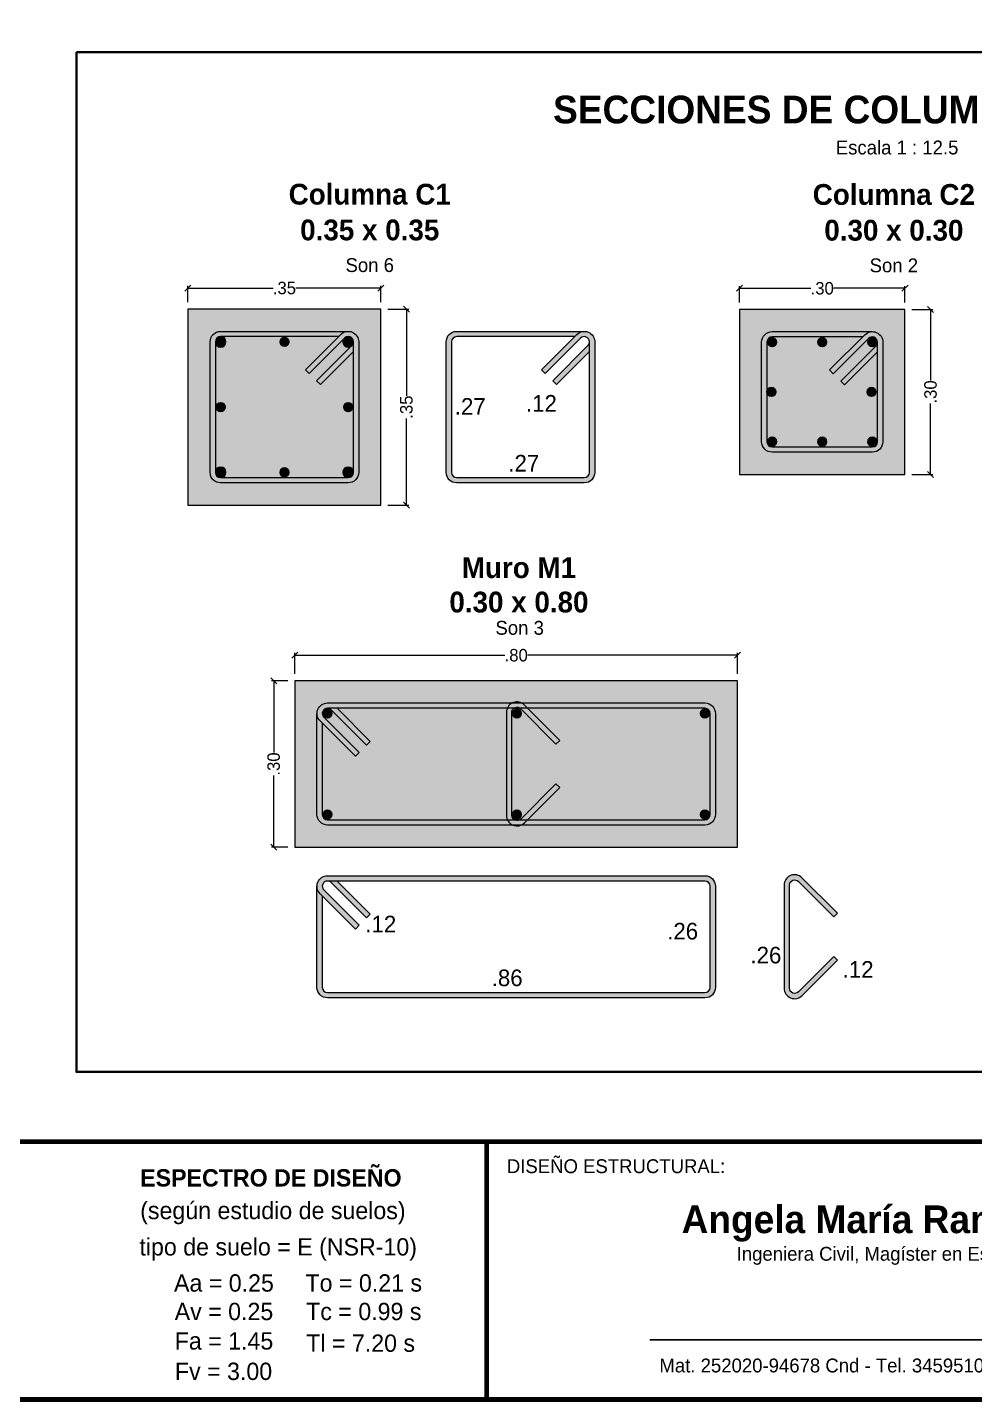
# Model space of a CAD drawing. Header units: metres. Extents: x 187 to 346, y 195 to 238.
# Drawn here: x 270.65 to 280.89, y 194.8 to 209.65 of the extents above; entities that cross this region are included whole.
import ezdxf
from ezdxf.enums import TextEntityAlignment as Align

# ---------------------------------------------------------------- set-up
doc = ezdxf.new("R2010")
doc.units = ezdxf.units.M
doc.layers.add('Achu-Sombra 1', color=253, linetype='Continuous', lineweight=13, true_color=0x9c9c9c)
doc.layers.add('Achu-Sombra 3', color=9, linetype='Continuous', lineweight=13, true_color=0xc9c9c9)
for name, color, linetype, lineweight in [('Cotas', 32, 'Continuous', 25), ('Secciones 3', 144, 'Continuous', 13), ('Tex-Cuadros', 24, 'Continuous', 35), ('Tex-Tex', 8, 'Continuous', 25), ('Varillas 1', 126, 'Continuous', 20), ('Varillas 4', 233, 'Continuous', 9), ('Varillas Corte', 152, 'Continuous', 25), ('¡Margen', 152, 'Continuous', 80), ('¡Margen-Tex', 7, 'Continuous', 25)]:
    doc.layers.add(name, color=color, linetype=linetype, lineweight=lineweight)
doc.styles.add('Century Gothic', font='GOTHIC.TTF')
doc.styles.add('Century Gothic Gordas', font='GOTHICB.TTF')
doc.styles.add('Cotas', font='GOTHIC.TTF')
doc.dimstyles.new('NINGUNA', dxfattribs={"dimtxt": 0.1125, "dimasz": 0.065, "dimexe": 0.025, "dimexo": 0.075, "dimgap": 0.005, "dimtad": 0, "dimtoh": 1, "dimzin": 4, "dimdsep": 46, "dimtxsty": 'Cotas', "dimblk": 'OBLIQUE', "dimcen": 0, "dimse1": 1, "dimse2": 1, "dimclrd": 256, "dimclre": 256, "dimclrt": 256, "dimadec": 1, "dimazin": 0, "dimtfac": 1.333333333333333, "dimtix": 1, "dimtofl": 0, "dimtmove": 2, "dimatfit": 0, "dimfxl": 1, "dimtolj": 1, "dimtzin": 0, "dimlwd": 9, "dimlwe": 9, "dimarcsym": 0})

# ---------------------------------------------------------------- blocks, each defined once
blk = doc.blocks.new('_Oblique')
at = {"color": 0, "linetype": 'ByBlock', "lineweight": -2}
blk.add_line((-0.5, -0.5), (0.5, 0.5), dxfattribs=at)
blk = doc.blocks.new('*D264')
at = {"layer": 'Cotas', "lineweight": 9, "transparency": 16777216}
for p, q in [((272.383210158166, 206.6724614891465), (272.383210158166, 206.8510585709941)), ((274.4710485643813, 206.6724614891465), (274.4710485643813, 206.8510585709941)), ((272.383210158166, 206.8260585709941), (273.3046582531839, 206.8260585709941)), ((274.4710485643813, 206.8260585709941), (273.5496004693633, 206.8260585709941))]:
    blk.add_line(p, q, dxfattribs=at)
at = {"layer": 'Defpoints', "color": 0, "transparency": 16777216}
for p in [(274.4710485643813, 206.8260585709941), (272.383210158166, 206.5974614891466), (274.4710485643813, 206.5974614891466)]:
    blk.add_point(p, dxfattribs=at)
at = {"layer": 'Cotas', "lineweight": 9, "transparency": 16777216, "xscale": 0.065, "yscale": 0.065, "zscale": 0.065, "rotation": 180}
blk.add_blockref('_Oblique', (272.383210158166, 206.8260585709941), dxfattribs=at)
at = {"layer": 'Cotas', "lineweight": 9, "transparency": 16777216, "xscale": 0.065, "yscale": 0.065, "zscale": 0.065}
blk.add_blockref('_Oblique', (274.4710485643813, 206.8260585709941), dxfattribs=at)
at = {"layer": 'Cotas', "transparency": 16777216, "insert": (273.4271293612736, 206.8260585709941), "char_height": 0.135, "attachment_point": 5, "style": 'Cotas'}
blk.add_mtext('\\A1;.35', dxfattribs=at)
blk = doc.blocks.new('vARILLA CORTE')
blk.add_hatch(color=256).paths.add_polyline_path([(-0.007937499999997, 0, 1), (0.007937499999997, 0, 1)])
blk.add_circle((0, 0), 0.0079375)
blk = doc.blocks.new('*D269')
at = {"layer": 'Cotas', "lineweight": 9, "transparency": 16777216}
for p, q in [((274.5460485643814, 206.5974614891467), (274.7726079491837, 206.5974614891467)), ((274.7476079491837, 206.5974614891467), (274.7476079491837, 205.6600631030623)), ((274.7476079491837, 204.4777225007984), (274.7476079491837, 205.4151208868828)), ((274.5460485643814, 204.4777225007984), (274.7726079491837, 204.4777225007984))]:
    blk.add_line(p, q, dxfattribs=at)
at = {"layer": 'Defpoints', "color": 0, "transparency": 16777216}
for p in [(274.4710485643814, 206.5974614891467), (274.4710485643814, 204.4777225007984), (274.7476079491837, 204.4777225007984)]:
    blk.add_point(p, dxfattribs=at)
at = {"layer": 'Cotas', "lineweight": 9, "transparency": 16777216, "xscale": 0.065, "yscale": 0.065, "zscale": 0.065}
for p, rotation in [((274.7476079491837, 206.5974614891467), 90), ((274.7476079491837, 204.4777225007984), 270)]:
    blk.add_blockref('_Oblique', p, dxfattribs=dict(at, rotation=rotation))
at = {"layer": 'Cotas', "transparency": 16777216, "insert": (274.7476079491837, 205.5375919949724), "char_height": 0.135, "attachment_point": 5, "rotation": 90, "style": 'Cotas'}
blk.add_mtext('\\A1;.35', dxfattribs=at)
blk = doc.blocks.new('*D275')
at = {"layer": 'Cotas', "lineweight": 9, "transparency": 16777216}
for p, q in [((278.3509316281688, 206.6694391734688), (278.3509316281688, 206.8480362553164)), ((280.1419857958345, 206.6694391734688), (280.1419857958345, 206.8480362553164)), ((278.3509316281688, 206.8230362553163), (279.1228863122736, 206.8230362553163)), ((280.1419857958345, 206.8230362553163), (279.3700311117297, 206.8230362553163))]:
    blk.add_line(p, q, dxfattribs=at)
at = {"layer": 'Defpoints', "color": 0, "transparency": 16777216}
for p in [(280.1419857958345, 206.8230362553163), (278.3509316281688, 206.5944391734688), (280.1419857958345, 206.5944391734688)]:
    blk.add_point(p, dxfattribs=at)
at = {"layer": 'Cotas', "lineweight": 9, "transparency": 16777216, "xscale": 0.065, "yscale": 0.065, "zscale": 0.065, "rotation": 180}
blk.add_blockref('_Oblique', (278.3509316281688, 206.8230362553163), dxfattribs=at)
at = {"layer": 'Cotas', "lineweight": 9, "transparency": 16777216, "xscale": 0.065, "yscale": 0.065, "zscale": 0.065}
blk.add_blockref('_Oblique', (280.1419857958345, 206.8230362553163), dxfattribs=at)
at = {"layer": 'Cotas', "transparency": 16777216, "insert": (279.2464587120016, 206.8230362553163), "char_height": 0.135, "attachment_point": 5, "style": 'Cotas'}
blk.add_mtext('\\A1;.30', dxfattribs=at)
blk = doc.blocks.new('*D276')
at = {"layer": 'Cotas', "lineweight": 9, "transparency": 16777216}
for p, q in [((280.2169857958346, 206.5944391734689), (280.4435451806369, 206.5944391734689)), ((280.418545180637, 206.5944391734689), (280.418545180637, 205.8255691696406)), ((280.418545180637, 204.8095543663562), (280.418545180637, 205.5784243701844)), ((280.2169857958346, 204.8095543663562), (280.4435451806369, 204.8095543663562))]:
    blk.add_line(p, q, dxfattribs=at)
at = {"layer": 'Defpoints', "color": 0, "transparency": 16777216}
for p in [(280.1419857958346, 206.5944391734689), (280.1419857958346, 204.8095543663562), (280.418545180637, 204.8095543663562)]:
    blk.add_point(p, dxfattribs=at)
at = {"layer": 'Cotas', "lineweight": 9, "transparency": 16777216, "xscale": 0.065, "yscale": 0.065, "zscale": 0.065}
for p, rotation in [((280.418545180637, 206.5944391734689), 90), ((280.418545180637, 204.8095543663562), 270)]:
    blk.add_blockref('_Oblique', p, dxfattribs=dict(at, rotation=rotation))
at = {"layer": 'Cotas', "transparency": 16777216, "insert": (280.418545180637, 205.7019967699124), "char_height": 0.135, "attachment_point": 5, "rotation": 90, "style": 'Cotas'}
blk.add_mtext('\\A1;.30', dxfattribs=at)
blk = doc.blocks.new('hierro 6')
at = {"const_width": 0.0087499999999926}
blk.add_lwpolyline([(0, 0.0043749999999818, 1), (0, -0.0043749999999747, 1)], format="xyb", close=True, dxfattribs=at)
blk.add_circle((0, 0), 0.0087500000000006)
blk = doc.blocks.new('*D314')
at = {"layer": 'Cotas', "lineweight": 9, "transparency": 16777216}
for p, q in [((273.5395518547475, 202.6507147327018), (273.5395518547475, 202.8772741175038)), ((273.5395518547475, 202.8522741175037), (275.8116190510574, 202.8522741175037)), ((278.3308310468234, 202.8522741175037), (276.0587638505135, 202.8522741175037)), ((278.3308310468234, 202.6507147327018), (278.3308310468234, 202.8772741175038))]:
    blk.add_line(p, q, dxfattribs=at)
at = {"layer": 'Defpoints', "color": 0, "transparency": 16777216}
for p in [(278.3308310468234, 202.8522741175037), (273.5395518547475, 202.5757147327019), (278.3308310468234, 202.5757147327019)]:
    blk.add_point(p, dxfattribs=at)
at = {"layer": 'Cotas', "lineweight": 9, "transparency": 16777216, "xscale": 0.065, "yscale": 0.065, "zscale": 0.065, "rotation": 180}
blk.add_blockref('_Oblique', (273.5395518547475, 202.8522741175037), dxfattribs=at)
at = {"layer": 'Cotas', "lineweight": 9, "transparency": 16777216, "xscale": 0.065, "yscale": 0.065, "zscale": 0.065}
blk.add_blockref('_Oblique', (278.3308310468234, 202.8522741175037), dxfattribs=at)
at = {"layer": 'Cotas', "transparency": 16777216, "insert": (275.9351914507854, 202.8522741175037), "char_height": 0.135, "attachment_point": 5, "style": 'Cotas'}
blk.add_mtext('\\A1;.80', dxfattribs=at)
blk = doc.blocks.new('*D315')
at = {"layer": 'Cotas', "lineweight": 9, "transparency": 16777216}
for p, q in [((273.4645518547476, 202.5757147327019), (273.2859547729007, 202.5757147327019)), ((273.3109547729007, 202.5757147327019), (273.3109547729007, 201.798893526994)), ((273.3109547729007, 200.7749275218297), (273.3109547729007, 201.5517487275378)), ((273.4645518547476, 200.7749275218297), (273.2859547729007, 200.7749275218297))]:
    blk.add_line(p, q, dxfattribs=at)
at = {"layer": 'Defpoints', "color": 0, "transparency": 16777216}
for p in [(273.3109547729007, 202.5757147327019), (273.5395518547476, 202.5757147327019), (273.5395518547476, 200.7749275218297)]:
    blk.add_point(p, dxfattribs=at)
at = {"layer": 'Cotas', "lineweight": 9, "transparency": 16777216, "xscale": 0.065, "yscale": 0.065, "zscale": 0.065}
for p, rotation in [((273.3109547729007, 202.5757147327019), 90), ((273.3109547729007, 200.7749275218297), 270)]:
    blk.add_blockref('_Oblique', p, dxfattribs=dict(at, rotation=rotation))
at = {"layer": 'Cotas', "transparency": 16777216, "insert": (273.3109547729007, 201.6753211272657), "char_height": 0.135, "attachment_point": 5, "rotation": 90, "style": 'Cotas'}
blk.add_mtext('\\A1;.30', dxfattribs=at)

msp = doc.modelspace()

# ---------------------------------------------------------------- hatches: boundary and pattern name
at = {"layer": 'Achu-Sombra 1'}
h = msp.add_hatch(color=256, dxfattribs=at)
h.dxf.hatch_style = 1
h.paths.add_polyline_path([(274.0368043943273, 206.3241344583891, -0.1989123673796089), (274.1172629639755, 206.3574614891465), (272.7369957585716, 206.3574614891466, 0.4142135623731193), (272.6232101581659, 206.2436758887409), (272.623210158166, 204.8315081012041, 0.4142135623730833), (272.7369957585718, 204.7177225007983), (274.1172629639755, 204.7177225007983, 0.4142135623730951), (274.2310485643812, 204.831508101204), (274.2310485643812, 206.2436758887408, 0.6681786379192315), (274.0368043943273, 206.3241344583891), (273.6549667324866, 205.9422967965486), (273.6953778850314, 205.9018856440037), (274.0772155468721, 206.2837233058443, -0.6681786379191899), (274.1738985643812, 206.2436758887408), (274.1738985643814, 204.8315081012041, -0.4142135623731308), (274.1172629639757, 204.7748725007984), (272.7369957585717, 204.7748725007984, -0.4142135623730951), (272.6803601581661, 204.831508101204), (272.6803601581661, 206.243675888741, -0.4142135623730951), (272.7369957585718, 206.3003114891468), (274.0129814250849, 206.3003114891468)])
h.paths.add_polyline_path([(274.1738985643812, 206.1393943498503), (274.1738985643813, 206.2436758887409, -0.1989123673795831), (274.157310381079, 206.2036284716375), (273.7754727192383, 205.8217908097968), (273.8158838717831, 205.7813796572521)], flags=17)
h = msp.add_hatch(color=256, dxfattribs=at)
h.dxf.hatch_style = 1
h.paths.add_polyline_path([(276.5912471539607, 206.3241344583891, -0.1989123673796089), (276.6717057236089, 206.3574614891465), (275.291438518205, 206.3574614891466, 0.4142135623731193), (275.1776529177993, 206.2436758887409), (275.1776529177994, 204.8315081012041, 0.4142135623730833), (275.2914385182052, 204.7177225007983), (276.6717057236089, 204.7177225007983, 0.4142135623730951), (276.7854913240146, 204.831508101204), (276.7854913240146, 206.2436758887408, 0.6681786379192315), (276.5912471539607, 206.3241344583891), (276.20940949212, 205.9422967965486), (276.2498206446648, 205.9018856440037), (276.6316583065055, 206.2837233058443, -0.6681786379191899), (276.7283413240146, 206.2436758887408), (276.7283413240148, 204.8315081012041, -0.4142135623731308), (276.6717057236091, 204.7748725007984), (275.2914385182051, 204.7748725007984, -0.4142135623730951), (275.2348029177995, 204.831508101204), (275.2348029177995, 206.243675888741, -0.4142135623730951), (275.2914385182052, 206.3003114891468), (276.5674241847183, 206.3003114891468)])
h.paths.add_polyline_path([(276.7283413240146, 206.1393943498503), (276.7283413240146, 206.2436758887409, -0.1989123673795831), (276.7117531407124, 206.2036284716375), (276.3299154788717, 205.8217908097968), (276.3703266314164, 205.7813796572521)], flags=17)
at = {"layer": 'Achu-Sombra 1', "linetype": 'Continuous', "lineweight": 5}
h = msp.add_hatch(color=256, dxfattribs=at)
h.dxf.hatch_style = 1
h.paths.add_polyline_path([(279.9019857958344, 206.2406535730631, 0.66817863791923), (279.7077416257805, 206.3211121427114), (279.3259039639399, 205.9392744808709), (279.3663151164846, 205.898863328326), (279.7481527783253, 206.2807009901665, -0.6681786379191744), (279.8448357958345, 206.240653573063), (279.8448357958346, 205.1633399667619, -0.4142135623731422), (279.7882001954289, 205.1067043663562), (278.7047172285745, 205.1067043663562, -0.4142135623730951), (278.6480816281689, 205.1633399667618), (278.6480816281689, 206.2406535730632, -0.414213562373095), (278.7047172285746, 206.297289173469), (279.6839186565382, 206.297289173469), (279.7077416257805, 206.3211121427114, -0.1989123673796083), (279.7882001954287, 206.3544391734688), (278.7047172285744, 206.3544391734688, 0.4142135623731253), (278.5909316281687, 206.2406535730632), (278.5909316281688, 205.1633399667619, 0.41421356237308), (278.7047172285746, 205.0495543663561), (279.7882001954287, 205.0495543663561, 0.4142135623730951), (279.9019857958344, 205.1633399667618)])
h.paths.add_polyline_path([(279.8448357958345, 206.1363720341724), (279.8448357958345, 206.2406535730632, -0.1989123673795926), (279.8282476125323, 206.2006061559598), (279.4464099506916, 205.8187684941191), (279.4868211032363, 205.7783573415743)], flags=17)
h = msp.add_hatch(color=256, dxfattribs=at)
h.dxf.hatch_style = 1
h.paths.add_polyline_path([(275.8914418569873, 202.3357147327018), (273.8933374551532, 202.3357147327018, 0.6681786379192313), (273.812878885505, 202.1414705626479), (274.1947165473454, 201.7596329008072), (274.2351276998903, 201.800044053352), (273.8532900380498, 202.1818817151927, -0.6681786379192167), (273.8933374551533, 202.2785647327018), (275.8385464395706, 202.2785647327019, -0.1791396648338346)], flags=16)
h.paths.add_polyline_path([(277.9770454464176, 202.3357147327018), (275.992939935522, 202.3357147327018, -0.0441877318837503), (276.0097265456224, 202.3252408175849), (276.0566696199482, 202.2785647327019), (277.9770454464175, 202.278564732702, -0.4142135623731089), (278.0336810468232, 202.2219291322963), (278.0336810468232, 201.1287131222353, -0.4142135623730951), (277.9770454464176, 201.0720775218297), (276.0573482363838, 201.0720775218297), (276.0242746190169, 201.0390039044629, -0.095130626330711), (275.9887560828708, 201.0149275218296), (277.9770454464175, 201.0149275218296, 0.4142135623730906), (278.0908310468233, 201.1287131222355), (278.0908310468233, 202.2219291322961, 0.4142135623730951)])
h.paths.add_polyline_path([(275.8403664038547, 201.0720775218297), (273.8933374551531, 201.0720775218297, -0.414213562373095), (273.8367018547473, 201.1287131222355), (273.8367018547473, 202.1176475934055), (273.812878885505, 202.1414705626479, -0.1989123673796099), (273.7795518547475, 202.2219291322961), (273.7795518547475, 201.1287131222352, 0.4142135623731149), (273.8933374551531, 201.0149275218295), (275.8988760158664, 201.0149275218296, -0.1859115755401318)], flags=16)
edge = h.paths.add_edge_path()
edge.add_line((273.8367018547473, 202.1176475934054), (273.8367018547473, 201.1287131222353))
edge.add_arc((273.8933374551531, 201.1287131222355), 0.0566356004057624, 180.0000000001365, 270.0000000000934)
edge.add_line((273.8933374551532, 201.0720775218297), (277.9770454464177, 201.0720775218297))
edge.add_arc((277.9770454464176, 201.1287131222353), 0.0566356004056203, 270.0000000000503, 360.0000000000072)
edge.add_line((278.0336810468232, 201.1287131222353), (278.0336810468232, 202.2219291322961))
edge.add_arc((277.9770454464175, 202.2219291322963), 0.0566356004057056, 359.9999999999066, 449.9999999998633)
edge.add_line((277.9770454464177, 202.278564732702), (273.8933374551532, 202.2785647327018))
edge.add_arc((273.8933374551533, 202.2219291322961), 0.0566356004056985, 90.00000000011143, 224.999999999972)
edge.add_line((273.8532900380498, 202.1818817151927), (274.2351276998903, 201.800044053352))
edge.add_line((274.2351276998903, 201.800044053352), (274.1947165473454, 201.7596329008072))
edge.add_line((274.1947165473454, 201.7596329008072), (273.8128788855049, 202.1414705626479))
edge.add_arc((273.8933374551532, 202.2219291322961), 0.1137856004057087, 90.00000000003757, 224.999999999938, ccw=False)
edge.add_line((273.8933374551532, 202.3357147327018), (277.9770454464177, 202.3357147327018))
edge.add_arc((277.9770454464176, 202.2219291322961), 0.1137856004057127, 5.3717030823463574e-11, 89.9999999999892, ccw=False)
edge.add_line((278.0908310468233, 202.2219291322961), (278.0908310468233, 201.1287131222355))
edge.add_arc((277.9770454464175, 201.1287131222355), 0.1137856004058264, -89.99999999993202, 3.581135388230905e-12, ccw=False)
edge.add_line((277.9770454464177, 201.0149275218296), (273.8933374551529, 201.0149275218295))
edge.add_arc((273.8933374551531, 201.1287131222352), 0.1137856004056559, 179.9999999999392, 269.9999999998747, ccw=False)
edge.add_line((273.7795518547475, 201.1287131222353), (273.7795518547475, 202.2219291322961))
h = msp.add_hatch(color=256, dxfattribs=at)
h.dxf.hatch_style = 1
h.paths.add_polyline_path([(273.9976189940438, 202.2785647327018), (273.8933374551532, 202.2785647327018, -0.1989123673795625), (273.9333848722565, 202.2619765493996), (274.3152225340972, 201.8801388875589), (274.3556336866419, 201.9205500401036)])
h = msp.add_hatch(color=256, dxfattribs=at)
h.dxf.hatch_style = 1
edge = h.paths.add_edge_path()
edge.add_line((276.3657011283127, 201.8906983796486), (276.4059967058727, 201.9312244498437))
edge.add_line((276.4059967058728, 201.9312244498437), (276.0097265456224, 202.3252408175849))
edge.add_arc((275.9421908962547, 202.2356899652933), 0.1121624673483563, 52.9778711489687, 180.3438715801278)
edge.add_line((275.8300304489631, 202.2350168048327), (275.830030448963, 201.119462474111))
edge.add_arc((275.9438160493687, 201.1194624741111), 0.1137856004057198, 180.000000000093, 314.9999999999848)
edge.add_line((276.0242746190169, 201.0390039044629), (276.4061122808576, 201.4208415663035))
edge.add_line((276.4061122808576, 201.4208415663035), (276.3657011283127, 201.4612527188482))
edge.add_line((276.3657011283127, 201.4612527188482), (275.9838634664721, 201.0794150570077))
edge.add_arc((275.9438160493686, 201.1194624741111), 0.0566356004056936, 180.0000000001222, 314.9999999999898, ccw=False)
edge.add_line((275.8871804489629, 201.119462474111), (275.8871804489629, 202.2350168048327))
edge.add_arc((275.9426076591473, 202.2355173364509), 0.0554294701465545, 41.901528128982875, 180.5173915413791, ccw=False)
edge.add_line((275.9838634664721, 202.2725360414892), (276.3657011283127, 201.8906983796486))
h = msp.add_hatch(color=256, dxfattribs=at)
h.dxf.hatch_style = 1
h.paths.add_polyline_path([(277.9770454464176, 200.4658518908854), (273.8933374551532, 200.4658518908854, 0.6681786379192312), (273.812878885505, 200.2716077208315), (274.1947165473454, 199.8897700589908), (274.2351276998903, 199.9301812115356), (273.8532900380498, 200.3120188733763, -0.6681786379192163), (273.8933374551533, 200.4087018908854), (277.9770454464175, 200.4087018908856, -0.4142135623731089), (278.0336810468232, 200.3520662904799), (278.0336810468232, 199.2588502804189, -0.4142135623730951), (277.9770454464176, 199.2022146800133), (273.8933374551531, 199.2022146800133, -0.414213562373095), (273.8367018547473, 199.2588502804191), (273.8367018547473, 200.2477847515891), (273.812878885505, 200.2716077208315, -0.1989123673796095), (273.7795518547475, 200.3520662904797), (273.7795518547475, 199.2588502804188, 0.4142135623731149), (273.8933374551531, 199.1450646800132), (277.9770454464175, 199.1450646800132, 0.4142135623730906), (278.0908310468233, 199.258850280419), (278.0908310468233, 200.3520662904797, 0.4142135623730951)])
h = msp.add_hatch(color=256, dxfattribs=at)
h.dxf.hatch_style = 1
edge = h.paths.add_edge_path()
edge.add_line((279.3702466679245, 200.0208355378322), (279.4105422454844, 200.0613616080273))
edge.add_line((279.4105422454844, 200.0613616080273), (279.014272085234, 200.4553779757686))
edge.add_arc((278.9467364358663, 200.365827123477), 0.1121624673483563, 52.9778711489687, 180.3438715801278)
edge.add_line((278.8345759885747, 200.3651539630163), (278.8345759885746, 199.2495996322946))
edge.add_arc((278.9483615889803, 199.2495996322947), 0.1137856004057198, 180.000000000093, 314.9999999999848)
edge.add_line((279.0288201586286, 199.1691410626465), (279.4106578204693, 199.5509787244871))
edge.add_line((279.4106578204693, 199.5509787244871), (279.3702466679245, 199.5913898770318))
edge.add_line((279.3702466679245, 199.5913898770318), (278.9884090060838, 199.2095522151912))
edge.add_arc((278.9483615889803, 199.2495996322947), 0.0566356004056936, 180.0000000001222, 314.9999999999898, ccw=False)
edge.add_line((278.8917259885746, 199.2495996322946), (278.8917259885746, 200.3651539630163))
edge.add_arc((278.947153198759, 200.3656544946345), 0.0554294701465545, 41.901528128982875, 180.5173915413791, ccw=False)
edge.add_line((278.9884090060838, 200.4026731996728), (279.3702466679245, 200.0208355378322))
h = msp.add_hatch(color=256, dxfattribs=at)
h.dxf.hatch_style = 1
h.paths.add_polyline_path([(273.9976189940438, 200.4087018908855), (273.8933374551532, 200.4087018908855, -0.1989123673795625), (273.9333848722565, 200.3921137075832), (274.3152225340972, 200.0102760457425), (274.3556336866419, 200.0506871982873)])

# ---------------------------------------------------------------- linework, layer by layer
at = {"layer": 'Achu-Sombra 3'}
for points in [[(274.4710485643813, 206.5974614891466), (274.4710485643813, 204.4777225007983), (272.383210158166, 206.5974614891466), (272.383210158166, 204.4777225007983)], [(280.1419857958345, 206.5944391734688), (280.1419857958345, 204.809554366356), (278.3509316281688, 206.5944391734688), (278.3509316281688, 204.809554366356)], [(273.5395518547475, 202.5757147327019), (278.3308310468234, 202.5757147327019), (273.5395518547475, 200.7749275218297), (278.3308310468234, 200.7749275218297)]]:
    msp.add_solid(points, dxfattribs=at)
at = {"layer": 'Secciones 3'}
for points in [[(272.383210158166, 206.5974614891466), (272.383210158166, 204.4777225007983), (274.4710485643813, 204.4777225007983), (274.4710485643813, 206.5974614891466)], [(278.3509316281688, 206.5944391734688), (278.3509316281688, 204.809554366356), (280.1419857958345, 204.809554366356), (280.1419857958345, 206.5944391734688)], [(273.5395518547475, 200.7749275218297), (278.3308310468234, 200.7749275218297), (278.3308310468234, 202.5757147327019), (273.5395518547475, 202.5757147327019)]]:
    msp.add_lwpolyline(points, close=True, dxfattribs=at)
at = {"layer": 'Tex-Cuadros'}
msp.add_lwpolyline([(271.1771711927748, 209.3783755229029), (288.9355394463286, 209.3783755229027), (288.9355394463286, 198.3434090938669), (271.1771711927748, 198.343409093867)], close=True, dxfattribs=at)
at = {"layer": 'Varillas 1'}
for p, q in [((274.1573103810789, 206.2036284716377), (273.7754727192383, 205.8217908097968)), ((274.1738985643812, 206.1393943498502), (273.8158838717831, 205.7813796572521)), ((276.7117531407123, 206.2036284716377), (276.3299154788717, 205.8217908097968)), ((276.7283413240146, 206.1393943498502), (276.3703266314164, 205.7813796572521)), ((279.8282476125321, 206.2006061559599), (279.4464099506916, 205.8187684941191)), ((279.8448357958345, 206.1363720341724), (279.4868211032363, 205.7783573415743)), ((273.9333848722564, 202.2619765493995), (274.3152225340972, 201.8801388875589)), ((273.9976189940438, 202.2785647327018), (274.3556336866419, 201.9205500401036)), ((274.3152225340972, 201.8801388875589), (274.3556336866419, 201.9205500401036)), ((273.9333848722564, 200.3921137075831), (274.3152225340972, 200.0102760457425)), ((273.9976189940438, 200.4087018908854), (274.3556336866419, 200.0506871982873)), ((274.3152225340972, 200.0102760457425), (274.3556336866419, 200.0506871982873))]:
    msp.add_line(p, q, dxfattribs=at)
for points in [[(274.0129814250849, 206.3003114891468), (272.7369957585717, 206.3003114891468, 0.4142135623728746), (272.6803601581661, 206.2436758887409), (272.6803601581661, 204.831508101204, 0.4142135623728748), (272.7369957585717, 204.7748725007984), (274.1172629639756, 204.7748725007984, 0.4142135623728748), (274.1738985643814, 204.831508101204), (274.1738985643812, 206.2436758887409, 0.6681786379184026), (274.0772155468721, 206.2837233058443), (273.6953778850314, 205.9018856440037), (273.6549667324866, 205.9422967965486), (274.0368043943273, 206.3241344583892, -0.6681786379186614), (274.2310485643812, 206.2436758887409), (274.2310485643812, 204.831508101204, -0.414213562372766), (274.1172629639756, 204.7177225007983), (272.7369957585718, 204.7177225007983, -0.414213562372766), (272.623210158166, 204.831508101204), (272.6232101581659, 206.2436758887412, -0.4142135623727657), (272.7369957585717, 206.3574614891466), (274.1172629639755, 206.3574614891466)], [(276.5674241847182, 206.3003114891468), (275.2914385182051, 206.3003114891468, 0.4142135623728746), (275.2348029177995, 206.2436758887409), (275.2348029177995, 204.831508101204, 0.4142135623728748), (275.2914385182051, 204.7748725007984), (276.6717057236089, 204.7748725007984, 0.4142135623728748), (276.7283413240148, 204.831508101204), (276.7283413240146, 206.2436758887409, 0.6681786379184026), (276.6316583065055, 206.2837233058443), (276.2498206446648, 205.9018856440037), (276.20940949212, 205.9422967965486), (276.5912471539607, 206.3241344583892, -0.6681786379186614), (276.7854913240146, 206.2436758887409), (276.7854913240146, 204.831508101204, -0.414213562372766), (276.6717057236089, 204.7177225007983), (275.2914385182052, 204.7177225007983, -0.414213562372766), (275.1776529177994, 204.831508101204), (275.1776529177993, 206.2436758887412, -0.4142135623727657), (275.2914385182051, 206.3574614891466), (276.6717057236089, 206.3574614891466)], [(279.6839186565381, 206.297289173469), (278.7047172285745, 206.297289173469, 0.4142135623728746), (278.6480816281689, 206.2406535730632), (278.6480816281689, 205.1633399667618, 0.4142135623728748), (278.7047172285745, 205.1067043663562), (279.7882001954288, 205.1067043663562, 0.4142135623728748), (279.8448357958346, 205.1633399667618), (279.8448357958345, 206.2406535730632, 0.6681786379184026), (279.7481527783253, 206.2807009901665), (279.3663151164846, 205.898863328326), (279.3259039639399, 205.9392744808709), (279.7077416257806, 206.3211121427114, -0.6681786379186614), (279.9019857958344, 206.2406535730632), (279.9019857958344, 205.1633399667618, -0.414213562372766), (279.7882001954288, 205.0495543663561), (278.7047172285746, 205.0495543663561, -0.414213562372766), (278.5909316281688, 205.1633399667618), (278.5909316281687, 206.2406535730634, -0.4142135623727657), (278.7047172285745, 206.3544391734688), (279.7882001954287, 206.3544391734688)], [(273.8367018547473, 202.1176475934054), (273.8367018547473, 201.1287131222353, 0.4142135623728746), (273.8933374551532, 201.0720775218297), (277.9770454464177, 201.0720775218297, 0.4142135623728748), (278.0336810468232, 201.1287131222353), (278.0336810468232, 202.2219291322961, 0.4142135623728748), (277.9770454464177, 202.278564732702), (273.8933374551532, 202.2785647327018, 0.6681786379184026), (273.8532900380498, 202.1818817151927), (274.2351276998903, 201.800044053352), (274.1947165473454, 201.7596329008072), (273.8128788855049, 202.1414705626479, -0.6681786379186614), (273.8933374551532, 202.3357147327018), (277.9770454464177, 202.3357147327018, -0.414213562372766), (278.0908310468233, 202.2219291322961), (278.0908310468233, 201.1287131222355, -0.414213562372766), (277.9770454464177, 201.0149275218296), (273.8933374551528, 201.0149275218295, -0.4142135623727657), (273.7795518547475, 201.1287131222353), (273.7795518547475, 202.2219291322961)], [(273.8367018547473, 200.2477847515891), (273.8367018547473, 199.2588502804189, 0.4142135623728746), (273.8933374551532, 199.2022146800133), (277.9770454464177, 199.2022146800133, 0.4142135623728748), (278.0336810468232, 199.2588502804189), (278.0336810468232, 200.3520662904798, 0.4142135623728748), (277.9770454464177, 200.4087018908856), (273.8933374551532, 200.4087018908854, 0.6681786379184026), (273.8532900380498, 200.3120188733763), (274.2351276998903, 199.9301812115356), (274.1947165473454, 199.8897700589908), (273.8128788855049, 200.2716077208315, -0.6681786379186614), (273.8933374551532, 200.4658518908854), (277.9770454464177, 200.4658518908854, -0.414213562372766), (278.0908310468233, 200.3520662904798), (278.0908310468233, 199.258850280419, -0.414213562372766), (277.9770454464177, 199.1450646800132), (273.8933374551528, 199.1450646800132, -0.4142135623727657), (273.7795518547475, 199.2588502804189), (273.7795518547475, 200.3520662904797)]]:
    msp.add_lwpolyline(points, format="xyb", dxfattribs=at)
for points in [[(276.3657011283127, 201.8906983796486), (276.4059967058728, 201.9312244498437), (276.0097265456224, 202.3252408175849, 0.6210294829605624), (275.8300304489631, 202.2350168048327), (275.8300304489629, 201.119462474111, 0.6681786379186136), (276.0242746190169, 201.0390039044629), (276.4061122808576, 201.4208415663035), (276.3657011283127, 201.4612527188482), (275.9838634664721, 201.0794150570077, -0.6681786379184438), (275.8871804489629, 201.119462474111), (275.8871804489629, 202.2350168048327, -0.6912448178416288), (275.9838634664721, 202.2725360414892)], [(279.3702466679245, 200.0208355378322), (279.4105422454844, 200.0613616080273), (279.0142720852341, 200.4553779757686, 0.6210294829605624), (278.8345759885747, 200.3651539630163), (278.8345759885747, 199.2495996322946, 0.6681786379186136), (279.0288201586286, 199.1691410626465), (279.4106578204693, 199.5509787244871), (279.3702466679245, 199.5913898770318), (278.9884090060838, 199.2095522151912, -0.6681786379184438), (278.8917259885746, 199.2495996322946), (278.8917259885746, 200.3651539630163, -0.6912448178416288), (278.9884090060838, 200.4026731996728)]]:
    msp.add_lwpolyline(points, format="xyb", close=True, dxfattribs=at)
at = {"layer": 'Varillas 4'}
for p, q in [((273.7754727192383, 205.8217908097968), (273.8158838717831, 205.7813796572521)), ((276.3299154788717, 205.8217908097968), (276.3703266314164, 205.7813796572521)), ((279.4464099506916, 205.8187684941191), (279.4868211032363, 205.7783573415743))]:
    msp.add_line(p, q, dxfattribs=at)
for centre, start, end in [((274.1172629639756, 206.2436758887409), 315.0000000000322, 1.726151e-10), ((276.6717057236089, 206.2436758887409), 315.0000000000322, 1.726151e-10), ((279.7882001954288, 206.2406535730632), 315.0000000000322, 1.726151e-10), ((273.8933374551532, 202.2219291322961), 45.00000000003224, 90.00000000017099), ((273.8933374551532, 200.3520662904798), 45.00000000003224, 90.00000000017099)]:
    msp.add_arc(centre, 0.0566356004056574, start, end, dxfattribs=at)
at = {"layer": '¡Margen'}
for p, q in [((291.6830808913398, 197.5880670185008), (241.4330808909871, 197.5880670185008)), ((275.6174643855926, 194.7977868225872), (275.6174643855926, 197.5880670185008)), ((291.6830808913398, 194.7977868225872), (241.4330808909871, 194.7977868225872))]:
    msp.add_line(p, q, dxfattribs=at)
at = {"layer": '¡Margen', "flags": 128}
msp.add_lwpolyline([(291.6830808913398, 194.7977868225872), (291.6830808913398, 230.9122445801691), (241.4330808913398, 230.9122445801691), (241.4330808913398, 194.7977868225872)], close=True, dxfattribs=at)
at = {"layer": '¡Margen-Tex'}
msp.add_line((277.3797160820151, 195.4425839191708), (282.9110002274061, 195.4425839191708), dxfattribs=at)

# ---------------------------------------------------------------- block references
at = {"layer": 'Varillas 1', "xscale": -6.531428571421456, "yscale": 6.531428571421456, "zscale": 6.531428571421456}
for p in [(272.7369957585719, 206.243675888741), (274.1172629639756, 206.2436758887409), (272.7369957585718, 204.8315081012041), (274.1172629639756, 204.831508101204)]:
    msp.add_blockref('hierro 6', p, dxfattribs=at)
at = {"layer": 'Varillas Corte', "yscale": 6, "zscale": 6}
for p, xscale, rotation in [((273.4271293612737, 206.2436758887409), -6, 90), ((278.7047172285745, 206.2406535730632), -6, 90), ((279.2464587120016, 206.2406535730631), -6, 90), ((279.7882001954288, 206.2406535730632), 6, 270), ((278.6957066281689, 205.7019967699125), 6, 89.99999999999999), ((279.779189595023, 205.7019967699125), -6, 270), ((272.7369957585718, 205.5375919949725), 6, 89.99999999999999), ((274.1172629639754, 205.5375919949725), -6, 270), ((278.7047172285745, 205.1633399667618), 6, 89.99999999999999), ((279.2464587120016, 205.1633399667617), 6, 89.99999999999999), ((279.7882001954288, 205.1633399667618), -6, 270), ((273.4271293612737, 204.8315081012039), 6, 89.99999999999999), ((273.8933374551532, 201.1287131222353), -6, 180), ((275.9426076591473, 201.1287131222358), 6, 180), ((277.9770454464177, 201.1287131222353), 6, 180)]:
    msp.add_blockref('vARILLA CORTE', p, dxfattribs=dict(at, xscale=xscale, rotation=rotation))
for p, xscale in [((273.8933374551532, 202.2219291322961), 6), ((275.9426076591473, 202.2219291322964), -6), ((277.9770454464177, 202.2219291322961), -6)]:
    msp.add_blockref('vARILLA CORTE', p, dxfattribs=dict(at, xscale=xscale))

# ---------------------------------------------------------------- texts
at = {"layer": 'Tex-Tex'}
for s, height, style, p in [('SECCIONES DE COLUMNAS Y MUROS', 0.3000015, 'Century Gothic Gordas', (280.0563553195517, 208.7580498535835)), ('Escala 1 : 12.5', 0.15, 'Century Gothic', (280.0563553195517, 208.3469430768555)), ('Columna C1', 0.2249999999999808, 'Century Gothic Gordas', (274.3504856748566, 207.8416855645978)), ('Columna C2', 0.2249999999999808, 'Century Gothic Gordas', (280.0214229063098, 207.8386632489201)), ('0.35 x 0.35', 0.2249999999999808, 'Century Gothic Gordas', (274.3504856748566, 207.454858078082)), ('0.30 x 0.30', 0.2249999999999808, 'Century Gothic Gordas', (280.0214229063098, 207.4518357624043)), ('Son 6', 0.15, 'Century Gothic', (274.3504856748566, 207.0744156202755)), ('Son 2', 0.15, 'Century Gothic', (280.0214229063098, 207.0713933045977)), ('Muro M1', 0.2249999999999808, 'Century Gothic Gordas', (275.9645793811966, 203.799933442874)), ('0.30 x 0.80', 0.2249999999999808, 'Century Gothic Gordas', (275.9645793811966, 203.4280579444813)), ('Son 3', 0.15, 'Century Gothic', (275.9725104744241, 203.1491048771786))]:
    msp.add_text(s, height=height, dxfattribs=dict(at, style=style)).set_placement(p, align=Align.MIDDLE_CENTER)
at = {"layer": 'Tex-Tex', "style": 'Century Gothic'}
for s, p in [('.12', (276.3754218596071, 205.4883424037186)), ('.27', (275.6052928547321, 205.4551602860846)), ('.12', (274.6371796929783, 199.8534597582071)), ('.26', (277.9034787066745, 199.7765954209126)), ('.26', (278.8042037722882, 199.5176667038455)), ('.86', (276.0045121562882, 199.2713745607793)), ('.12', (279.8021516579801, 199.3627644324319))]:
    msp.add_text(s, height=0.1800000000000034, dxfattribs=at).set_placement(p, align=Align.RIGHT)
msp.add_text('.27', height=0.1800000000000034, dxfattribs=at).set_placement((276.017336835848, 204.8406494530584), align=Align.CENTER)
at = {"layer": '¡Margen-Tex'}
for s, height, style, p in [('ESPECTRO DE DISEÑO', 0.1875, 'Century Gothic Gordas', (271.8667435665533, 197.1032701299598)), ('DISEÑO ESTRUCTURAL:', 0.15, 'Century Gothic', (275.8338686552983, 197.2479601792206)), ('(según estudio de suelos)', 0.1875, 'Century Gothic', (271.8667435665533, 196.7503611060222)), ('tipo de suelo = E (NSR-10)', 0.1875, 'Century Gothic', (271.8583205929025, 196.35678422115)), ('Aa = 0.25', 0.1875, 'Century Gothic', (272.2324631138361, 195.965739395798)), ('To = 0.21 s', 0.1875, 'Century Gothic', (273.6548539598613, 195.965739395798)), ('Av = 0.25', 0.1875, 'Century Gothic', (272.2400023425115, 195.6570722718327)), ('Tc = 0.99 s', 0.1875, 'Century Gothic', (273.6623931885367, 195.6570722718327)), ('Fa = 1.45', 0.1875, 'Century Gothic', (272.2400023425115, 195.3386429163808)), ('Tl = 7.20 s', 0.1875, 'Century Gothic', (273.6627058726142, 195.3144832999827)), ('Fv = 3.00', 0.1875, 'Century Gothic', (272.2421947482847, 195.0095649684838))]:
    msp.add_text(s, height=height, dxfattribs=dict(at, style=style)).set_placement(p)
for s, height, style, p in [('Angela María Ramírez G.', 0.3, 'Century Gothic Gordas', (280.0766417397634, 196.7485127780769)), ('Ingeniera Civil, Magíster en Estructuras', 0.15, 'Century Gothic', (280.0766417394107, 196.3752751216151)), ('Mat. 252020-94678 Cnd - Tel. 3459510 / Cel. 313 750 0322 ', 0.15, 'Century Gothic', (280.1723820550194, 195.166494524542))]:
    msp.add_text(s, height=height, dxfattribs=dict(at, style=style)).set_placement(p, align=Align.MIDDLE_CENTER)

# ---------------------------------------------------------------- dimensions: what is measured, and where the dimension line sits
at = {"layer": 'Cotas'}
for base, p1, p2, picture, middle in [((274.4710485643813, 206.8260585709941), (272.383210158166, 206.5974614891466), (274.4710485643813, 206.5974614891466), '*D264', (273.4271293612736, 206.8260585709941)), ((280.1419857958345, 206.8230362553163), (278.3509316281688, 206.5944391734688), (280.1419857958345, 206.5944391734688), '*D275', (279.2464587120016, 206.8230362553163))]:
    dim = msp.add_linear_dim(base=base, p1=p1, p2=p2, dimstyle='NINGUNA', override={"dimtxt": 0.135, "dimlfac": 0.1666666666666666, "dimse1": 0, "dimse2": 0}, dxfattribs=at)
    dim.commit()
    dim.dimension.update_dxf_attribs({"geometry": picture, "text_midpoint": middle})
for base, p1, p2, angle, picture, middle in [((274.7476079491837, 204.4777225007984), (274.4710485643813, 206.5974614891466), (274.4710485643813, 204.4777225007983), 90, '*D269', (274.7476079491837, 205.5375919949724)), ((280.418545180637, 204.8095543663562), (280.1419857958345, 206.5944391734688), (280.1419857958345, 204.809554366356), 90, '*D276', (280.418545180637, 205.7019967699124)), ((278.3308310468234, 202.8522741175037), (273.5395518547475, 202.5757147327019), (278.3308310468234, 202.5757147327019), 180, '*D314', (275.9351914507854, 202.8522741175037)), ((273.3109547729007, 202.5757147327019), (273.5395518547475, 200.7749275218297), (273.5395518547475, 202.5757147327019), 90, '*D315', (273.3109547729007, 201.6753211272657))]:
    dim = msp.add_linear_dim(base=base, p1=p1, p2=p2, angle=angle, dimstyle='NINGUNA', override={"dimtxt": 0.135, "dimlfac": 0.1666666666666666, "dimse1": 0, "dimse2": 0}, dxfattribs=at)
    dim.commit()
    dim.dimension.update_dxf_attribs({"geometry": picture, "text_midpoint": middle})

doc.saveas('drawing.dxf')
